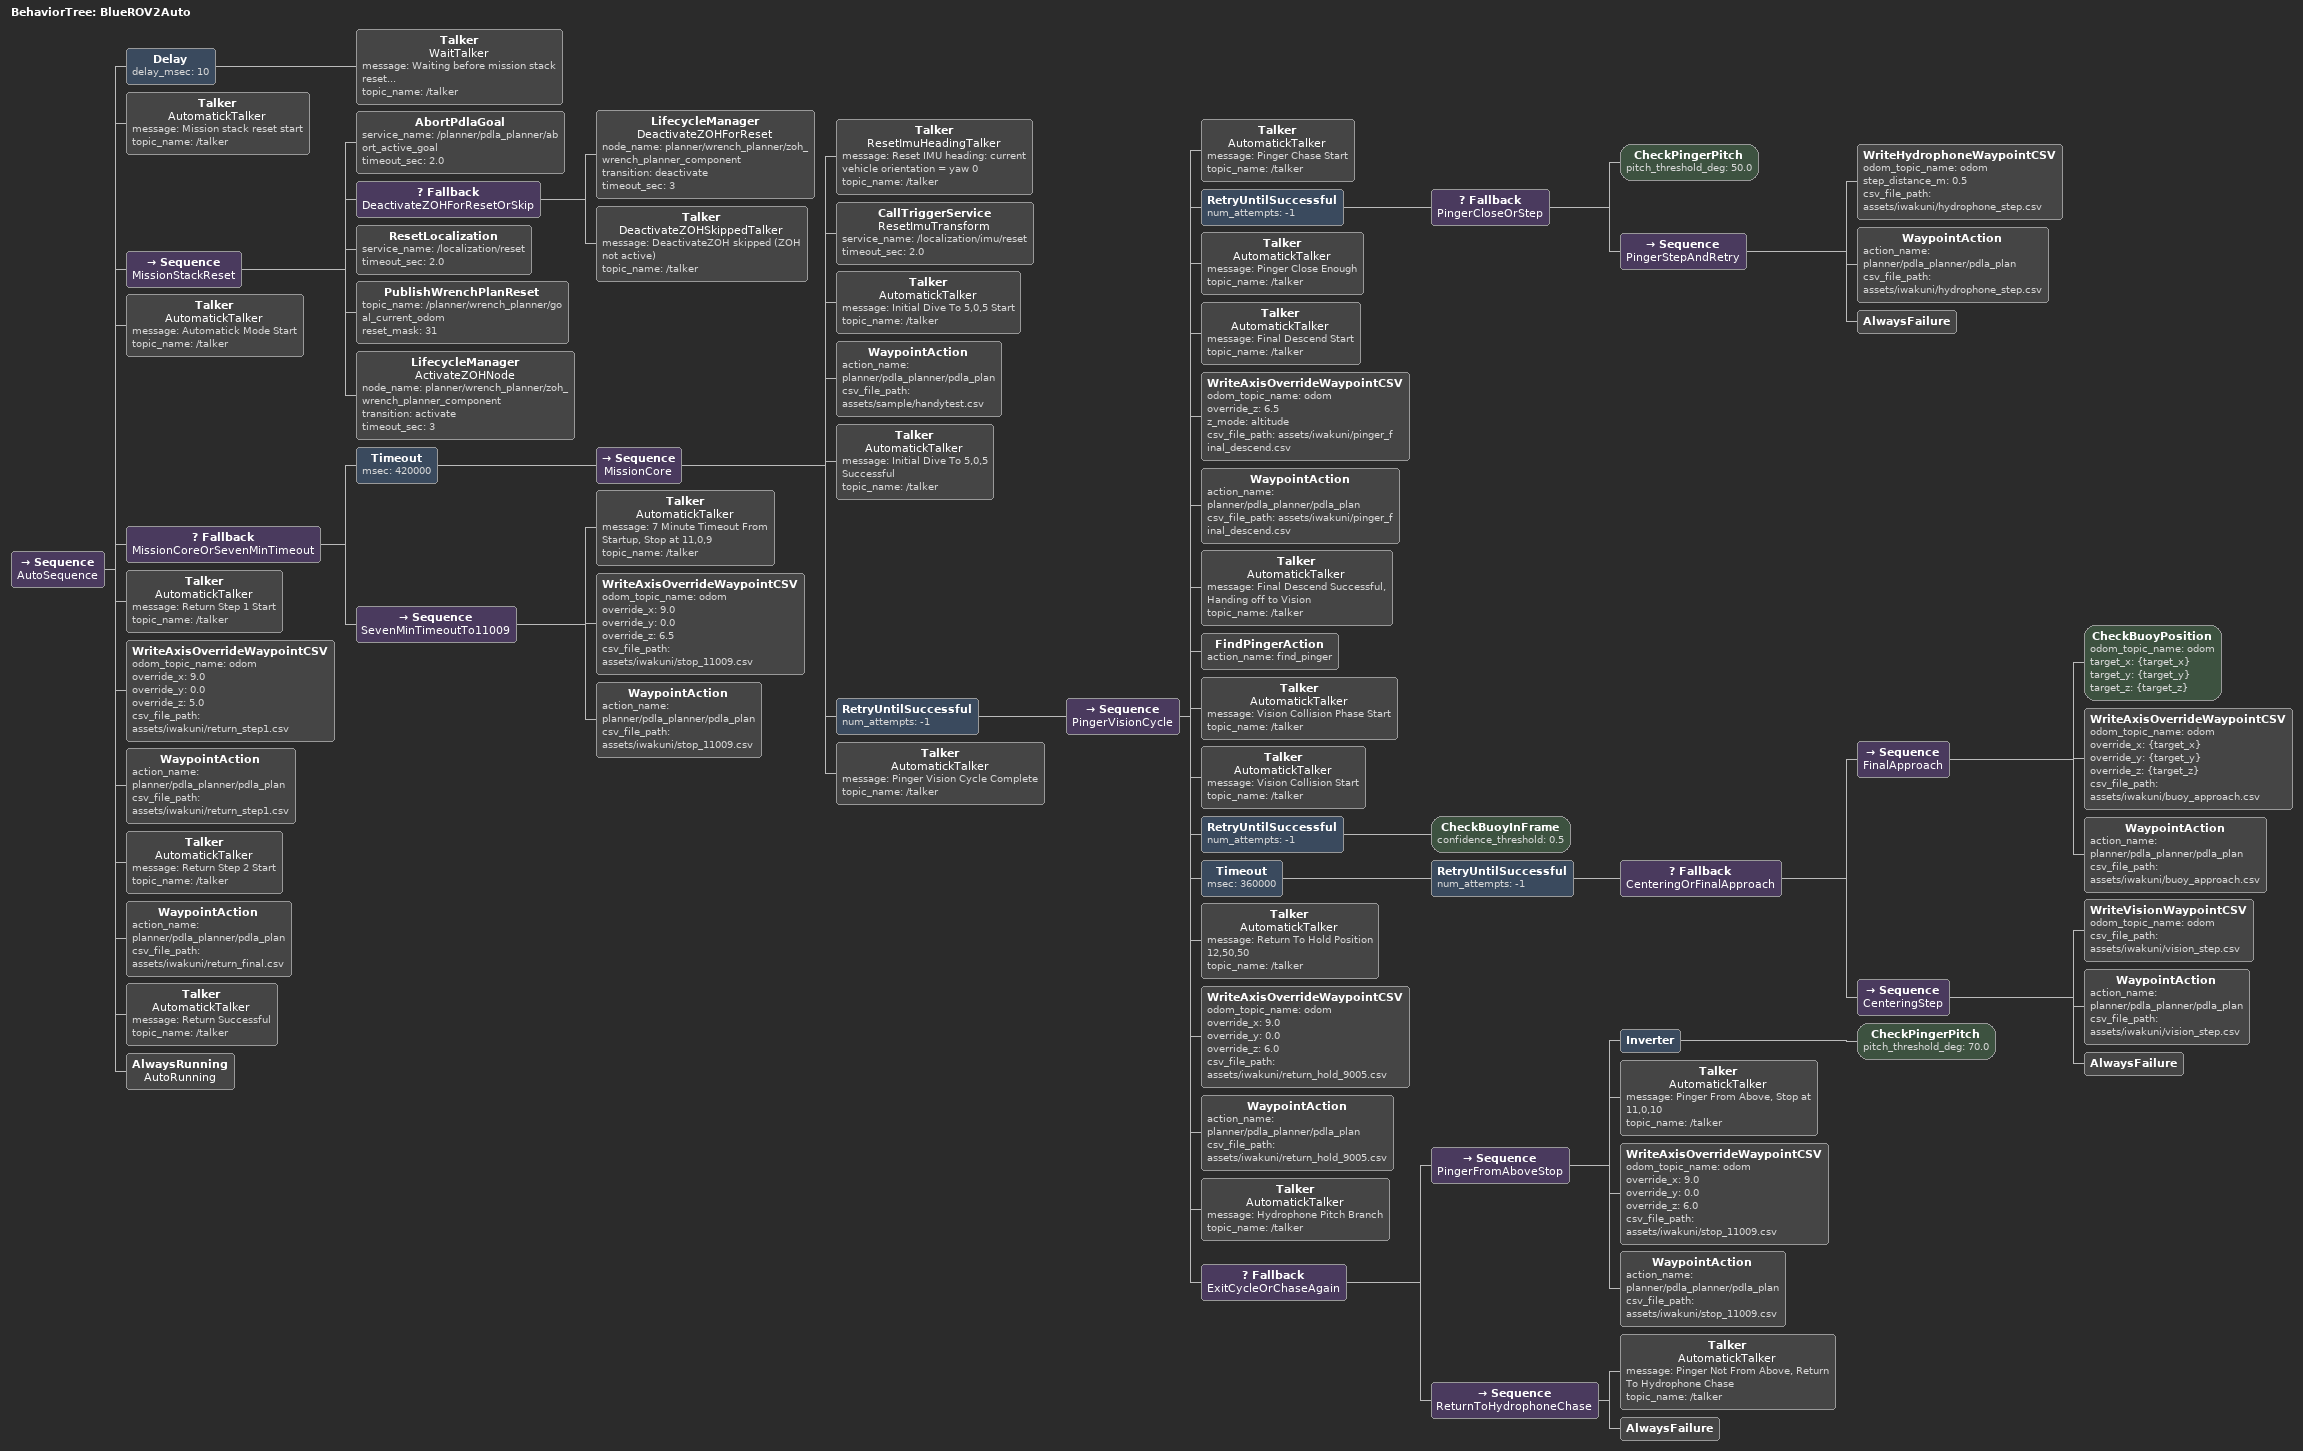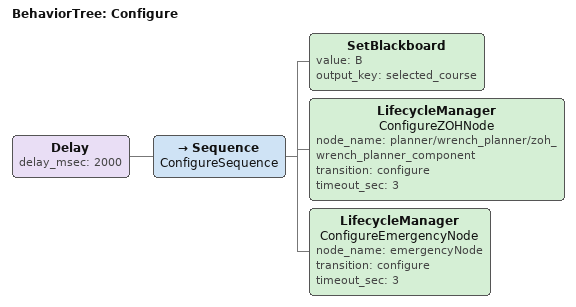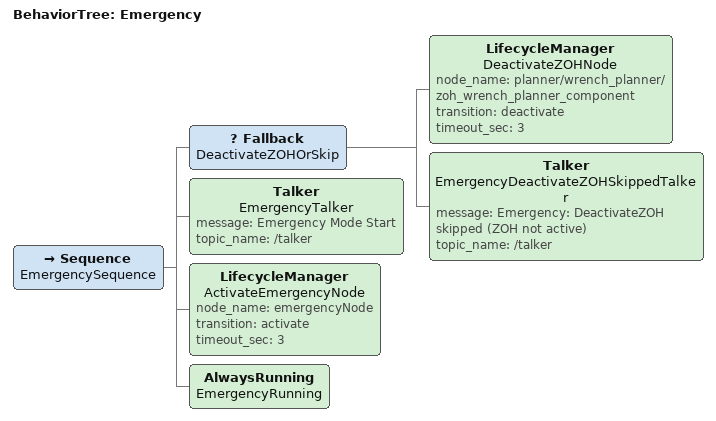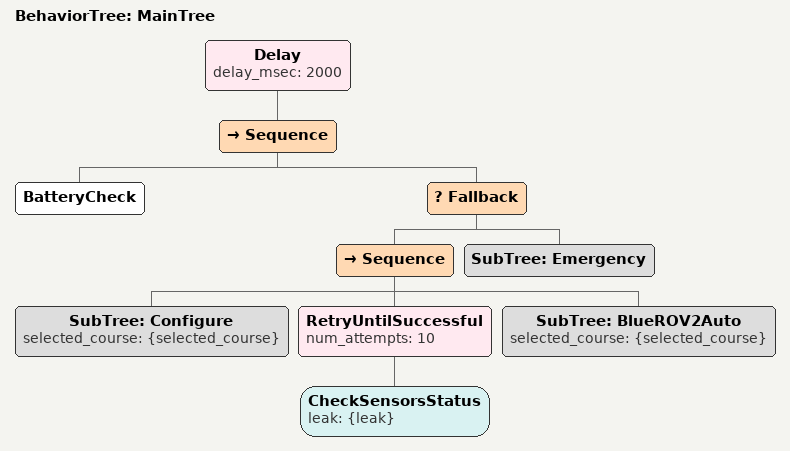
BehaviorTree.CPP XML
<?xml version="1.0" encoding="UTF-8"?>
<root BTCPP_format="4"
  main_tree_to_execute="MainTree">
  <BehaviorTree ID="BlueROV2Auto">
    <Sequence name="AutoSequence">
      <Delay delay_msec="10">
        <Talker name="WaitTalker"
          message="Waiting before mission stack reset..."
          topic_name="/talker" />
      </Delay>
      <!-- [1. 初期化] 前回ミッションの残状態をクリアしてから制御を有効化 -->
      <Talker name="AutomatickTalker"
        message="Mission stack reset start"
        topic_name="/talker" />
      <Sequence name="MissionStackReset">
        <AbortPdlaGoal
          service_name="/planner/pdla_planner/abort_active_goal"
          timeout_sec="2.0" />
        <!-- ZOH が inactive(未 activate) のとき deactivate は invalid。失敗時はスキップして続行 -->
        <Fallback name="DeactivateZOHForResetOrSkip">
          <LifecycleManager name="DeactivateZOHForReset"
            node_name="planner/wrench_planner/zoh_wrench_planner_component"
            transition="deactivate"
            timeout_sec="3" />
          <Talker name="DeactivateZOHSkippedTalker"
            message="DeactivateZOH skipped (ZOH not active)"
            topic_name="/talker" />
        </Fallback>
        <ResetLocalization service_name="/localization/reset" timeout_sec="2.0" />
        <PublishWrenchPlanReset
          topic_name="/planner/wrench_planner/goal_current_odom"
          reset_mask="31" />
        <LifecycleManager name="ActivateZOHNode"
          node_name="planner/wrench_planner/zoh_wrench_planner_component"
          transition="activate"
          timeout_sec="3" />
      </Sequence>
      <Talker name="AutomatickTalker"
        message="Automatick Mode Start"
        topic_name="/talker" />

      <Fallback name="MissionCoreOrSevenMinTimeout">
        <Timeout msec="420000">
          <Sequence name="MissionCore">

      <!-- [2] 初期位置 (5,0,5) へ一気に移動。z_mode=0 は depth(水面から水深5m) -->
      <!-- 座標は path_planner/assets/iwakuni/initial_dive_505.csv で微調整 -->
      <Talker name="ResetImuHeadingTalker"
        message="Reset IMU heading: current vehicle orientation = yaw 0"
        topic_name="/talker" />
      <CallTriggerService name="ResetImuTransform"
        service_name="/localization/imu/reset"
        timeout_sec="2.0" />
      <Talker name="AutomatickTalker"
        message="Initial Dive To 5,0,5 Start"
        topic_name="/talker" />
      <WaypointAction action_name="planner/pdla_planner/pdla_plan"
        csv_file_path="assets/sample/handytest.csv" />
      <Talker name="AutomatickTalker"
        message="Initial Dive To 5,0,5 Successful"
        topic_name="/talker" />

      <!--
        [3-6] ピンガー探索サイクル
        音響追跡(3)→潜航(4)→視覚(5,6)→復帰(6c)のあと、
        pitch>70°(上から)なら停止してサイクル終了→復路(8)へ。
        それ以外は AlwaysFailure で [3] ハイドロ追跡へ戻りピンガーを再探索。
      -->
      <RetryUntilSuccessful num_attempts="-1">
        <Sequence name="PingerVisionCycle">

      <Talker name="AutomatickTalker"
        message="Pinger Chase Start"
        topic_name="/talker" />
      <RetryUntilSuccessful num_attempts="-1">
        <Fallback name="PingerCloseOrStep">
          <CheckPingerPitch pitch_threshold_deg="50.0" />
          <Sequence name="PingerStepAndRetry">
            <WriteHydrophoneWaypointCSV
              odom_topic_name="odom"
              step_distance_m="0.5"
              csv_file_path="assets/iwakuni/hydrophone_step.csv" />
            <WaypointAction
              action_name="planner/pdla_planner/pdla_plan"
              csv_file_path="assets/iwakuni/hydrophone_step.csv" />
            <AlwaysFailure />
          </Sequence>
        </Fallback>
      </RetryUntilSuccessful>
      <Talker name="AutomatickTalker"
        message="Pinger Close Enough"
        topic_name="/talker" />

      <!--
        [4] 最終潜航
        x/y/roll/yaw は現在値維持。z だけ override。
        z_mode="altitude": 水底から override_z[m] の高度へ。
        注意: override_z="1.0" (要実測調整)
      -->
      <Talker name="AutomatickTalker"
        message="Final Descend Start"
        topic_name="/talker" />
      <WriteAxisOverrideWaypointCSV
        odom_topic_name="odom"
        override_z="6.5"
        z_mode="altitude"
        csv_file_path="assets/iwakuni/pinger_final_descend.csv" />
      <WaypointAction
        action_name="planner/pdla_planner/pdla_plan"
        csv_file_path="assets/iwakuni/pinger_final_descend.csv" />
      <Talker name="AutomatickTalker"
        message="Final Descend Successful, Handing off to Vision"
        topic_name="/talker" />

      <!-- [5. 視覚捕捉] -->
      <!-- FindPingerAction: 画像処理でピンガー(ブイ)を検出するまで待機 -->
      <FindPingerAction action_name="find_pinger" />

      <Talker name="AutomatickTalker"
        message="Vision Collision Phase Start"
        topic_name="/talker" />

      <!-- 6a: ブイが画角に入るまで待つ -->
      <Talker name="AutomatickTalker"
        message="Vision Collision Start"
        topic_name="/talker" />
      <RetryUntilSuccessful num_attempts="-1">
        <CheckBuoyInFrame confidence_threshold="0.5" />
      </RetryUntilSuccessful>

      <!-- 6b: 中心合わせ or 最終突撃 (Timeout 180000ms = 3分で打ち切り) -->
      <Timeout msec="360000">
        <RetryUntilSuccessful num_attempts="-1">
          <Fallback name="CenteringOrFinalApproach">
            <!-- ブイに十分近い: CheckBuoyPosition が target_x/y/z をブラックボードへ出力 -->
            <Sequence name="FinalApproach">
              <CheckBuoyPosition
                odom_topic_name="odom" target_x="{target_x}" target_y="{target_y}" target_z="{target_z}" />
              <WriteAxisOverrideWaypointCSV odom_topic_name="odom"
                override_x="{target_x}" override_y="{target_y}" override_z="{target_z}"
                csv_file_path="assets/iwakuni/buoy_approach.csv" />
              <WaypointAction action_name="planner/pdla_planner/pdla_plan"
                csv_file_path="assets/iwakuni/buoy_approach.csv" />
            </Sequence>
            <!-- まだ遠い: 画像中心へ1歩進んでループ継続 -->
            <Sequence name="CenteringStep">
              <WriteVisionWaypointCSV
                odom_topic_name="odom" csv_file_path="assets/iwakuni/vision_step.csv" />
              <WaypointAction action_name="planner/pdla_planner/pdla_plan"
                csv_file_path="assets/iwakuni/vision_step.csv" />
              <AlwaysFailure />
            </Sequence>
          </Fallback>
        </RetryUntilSuccessful>
      </Timeout>

      <!-- 6c: 復帰ホールド位置へ (override_z=6.0 は既定 depth=水深6m) -->
      <Talker name="AutomatickTalker"
        message="Return To Hold Position 12,50,50"
        topic_name="/talker" />
      <WriteAxisOverrideWaypointCSV
        odom_topic_name="odom"
        override_x="9.0"
        override_y="0.0"
        override_z="6.0"
        csv_file_path="assets/iwakuni/return_hold_9005.csv" />
      <WaypointAction
        action_name="planner/pdla_planner/pdla_plan"
        csv_file_path="assets/iwakuni/return_hold_9005.csv" />

      <Talker name="AutomatickTalker"
        message="Hydrophone Pitch Branch"
        topic_name="/talker" />
      <Fallback name="ExitCycleOrChaseAgain">
        <!--
          Inverter + CheckPingerPitch(70°):
            pitch>70°(上から)のとき SUCCESS → 停止してサイクル終了
        -->
        <Sequence name="PingerFromAboveStop">
          <Inverter>
            <CheckPingerPitch pitch_threshold_deg="70.0" />
          </Inverter>
          <Talker name="AutomatickTalker"
            message="Pinger From Above, Stop at 11,0,10"
            topic_name="/talker" />
          <WriteAxisOverrideWaypointCSV
            odom_topic_name="odom"
            override_x="9.0"
            override_y="0.0"
            override_z="6.0"
            csv_file_path="assets/iwakuni/stop_11009.csv" />
          <WaypointAction
            action_name="planner/pdla_planner/pdla_plan"
            csv_file_path="assets/iwakuni/stop_11009.csv" />
        </Sequence>

        <!-- 上からでない → [3] ハイドロ追跡へ戻ってピンガーを再探索 -->
        <Sequence name="ReturnToHydrophoneChase">
          <Talker name="AutomatickTalker"
            message="Pinger Not From Above, Return To Hydrophone Chase"
            topic_name="/talker" />
          <AlwaysFailure />
        </Sequence>
      </Fallback>

        </Sequence><!-- PingerVisionCycle -->
      </RetryUntilSuccessful>
      <Talker name="AutomatickTalker"
        message="Pinger Vision Cycle Complete"
        topic_name="/talker" />

          </Sequence><!-- MissionCore 終了 -->
        </Timeout><!-- 7分タイムアウト -->

        <!--
          [7分タイムアウト時の退避] MissionCoreOrSevenMinTimeout の第2子
          MissionCore が 420000ms 内に終わらなかったときのみ実行。
          Talker は「9,0,6」だが override は (9,0,6.5) depth。要実測調整。
        -->
        <Sequence name="SevenMinTimeoutTo11009">
          <Talker name="AutomatickTalker"
            message="7 Minute Timeout From Startup, Stop at 11,0,9"
            topic_name="/talker" />
          <WriteAxisOverrideWaypointCSV
            odom_topic_name="odom"
            override_x="9.0"
            override_y="0.0"
            override_z="6.5"
            csv_file_path="assets/iwakuni/stop_11009.csv" />
          <WaypointAction
            action_name="planner/pdla_planner/pdla_plan"
            csv_file_path="assets/iwakuni/stop_11009.csv" />
        </Sequence>
      </Fallback><!-- MissionCoreOrSevenMinTimeout 終了 -->

      <!--
        [8a] 復路ステップ1
        x だけ 9.0m, z だけ 5.0m へ。y/roll/yaw は WriteAxisOverrideWaypointCSV が現在 odom から維持。
      -->
      <Talker name="AutomatickTalker"
        message="Return Step 1 Start"
        topic_name="/talker" />
      <WriteAxisOverrideWaypointCSV
        odom_topic_name="odom"
        override_x="9.0"
        override_y="0.0"
        override_z="5.0"
        csv_file_path="assets/iwakuni/return_step1.csv" />
      <WaypointAction
        action_name="planner/pdla_planner/pdla_plan"
        csv_file_path="assets/iwakuni/return_step1.csv" />

      <!-- [8b. 復路ステップ2] -->
      <!-- 静的 CSV return_final.csv で帰還完了地点まで移動(要実測座標記入) -->
      <Talker name="AutomatickTalker"
        message="Return Step 2 Start"
        topic_name="/talker" />
      <WaypointAction
        action_name="planner/pdla_planner/pdla_plan"
        csv_file_path="assets/iwakuni/return_final.csv" />
      <Talker name="AutomatickTalker"
        message="Return Successful"
        topic_name="/talker" />

      <!-- ミッション完了。ツリーを RUNNING で維持(自動復帰・再実行はしない) -->
      <AlwaysRunning name="AutoRunning" />
    </Sequence>
  </BehaviorTree>

  <BehaviorTree ID="Configure">
    <Delay delay_msec="2000">
      <Sequence name="ConfigureSequence">
        <SetBlackboard value="B"
          output_key="selected_course" />
        <LifecycleManager name="ConfigureZOHNode"
          node_name="planner/wrench_planner/zoh_wrench_planner_component"
          transition="configure"
          timeout_sec="3" />
        <LifecycleManager name="ConfigureEmergencyNode"
          node_name="emergencyNode"
          transition="configure"
          timeout_sec="3" />
      </Sequence>
    </Delay>
  </BehaviorTree>

  <BehaviorTree ID="Emergency">
    <Sequence name="EmergencySequence">
      <Fallback name="DeactivateZOHOrSkip">
        <LifecycleManager name="DeactivateZOHNode"
          node_name="planner/wrench_planner/zoh_wrench_planner_component"
          transition="deactivate"
          timeout_sec="3" />
        <Talker name="EmergencyDeactivateZOHSkippedTalker"
          message="Emergency: DeactivateZOH skipped (ZOH not active)"
          topic_name="/talker" />
      </Fallback>
      <Talker name="EmergencyTalker"
        message="Emergency Mode Start"
        topic_name="/talker" />
      <LifecycleManager name="ActivateEmergencyNode"
        node_name="emergencyNode"
        transition="activate"
        timeout_sec="3" />
      <AlwaysRunning name="EmergencyRunning" />
    </Sequence>
  </BehaviorTree>

  <BehaviorTree ID="MainTree">
    <Delay delay_msec="2000">
      <Sequence>
        <BatteryCheck />
        <Fallback>
          <Sequence>
            <SubTree ID="Configure" selected_course="{selected_course}" />
            <RetryUntilSuccessful num_attempts="10">
              <CheckSensorsStatus leak="{leak}" />
            </RetryUntilSuccessful>
            <SubTree ID="BlueROV2Auto" selected_course="{selected_course}" />
          </Sequence>
          <SubTree ID="Emergency" />
        </Fallback>
      </Sequence>
    </Delay>
  </BehaviorTree>

  <!-- Groot 用ノード定義(エディタ表示・ポート一覧) -->

</root>
